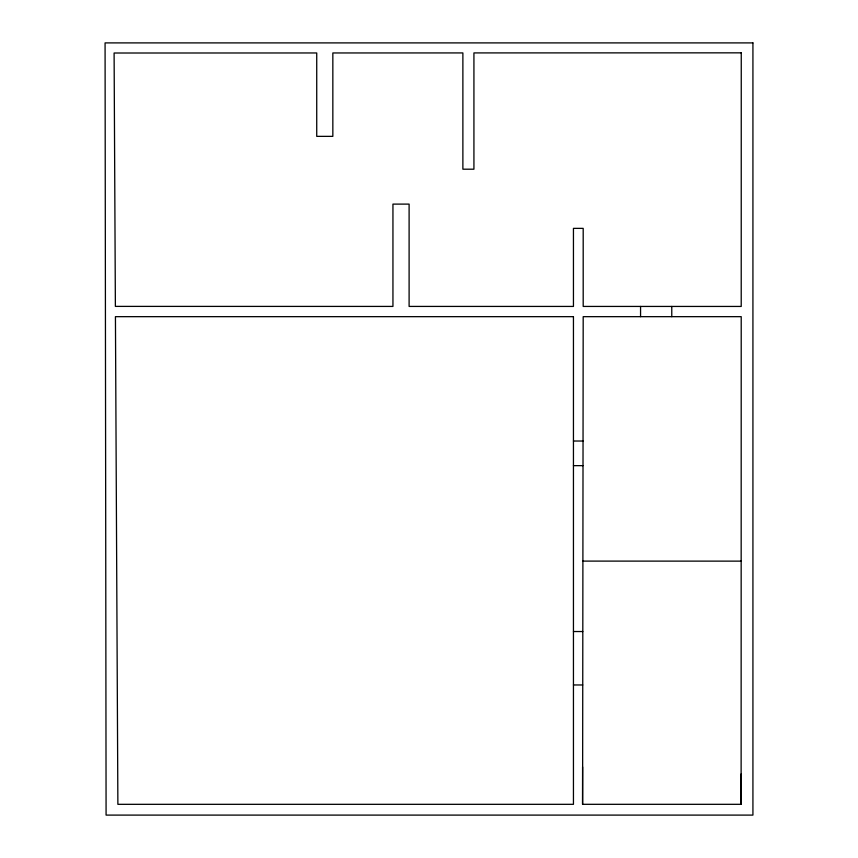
<?xml version="1.0" encoding="UTF-8"?>
<svg xmlns="http://www.w3.org/2000/svg" width="858" height="858" viewBox="0 0 858 858"><rect width="100%" height="100%" fill="white"/><g stroke="black" fill="none" stroke-linecap="round" stroke-linejoin="round"><path stroke-width="1.29" d="M582.872 561.1L741.162 561.132M640.561 316.656L640.561 306.445M671.771 316.666L671.771 306.445M582.593 766.923L582.561 804.311L741.119 804.321L741.215 316.666L583.193 316.666L582.603 804.321M573.444 441.023L583.032 441.023M573.444 465.647L583 465.647M573.444 631.531L582.786 631.542M573.444 684.963L582.711 684.974M741.13 773.948L741.13 804.311M741.258 52.842L741.215 306.445L583.193 306.435L583.193 228.367L573.444 228.367L573.444 306.435L409.105 306.424L409.105 204.107L392.943 204.107L392.943 306.424L115.38 306.392L114.103 53.014L316.731 52.96L316.731 136.358L332.84 136.358L332.84 52.96L462.88 52.928L462.88 169.198L473.927 169.198L473.927 52.917L741.258 52.842M752.927 42.9L105.073 42.9L106.081 815.1L752.927 815.1L752.927 42.9M573.444 316.666L115.433 316.666L117.878 804.321L573.444 804.321L573.444 316.666"/></g></svg>
